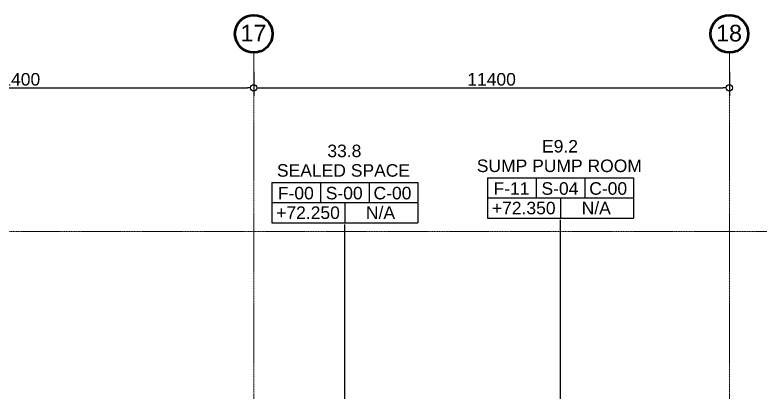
# Model space of a CAD drawing. Header units: millimetres. Extents: x -795739 to -715748, y -34378 to 22353.
# Drawn here: x -739003 to -720981, y 12378 to 21440 of the extents above; entities that cross this region are included whole.
import ezdxf

# ---------------------------------------------------------------- set-up
doc = ezdxf.new("R2010")
doc.units = ezdxf.units.MM
doc.linetypes.add('DPA_Grid _ Level 100', pattern=[10, 5.5, -1.6, 1.3, -1.6])
for name, color, linetype, lineweight in [('A-ANNO-DIMS', 1, 'Continuous', 9), ('A-ROOM-IDEN', 3, 'Continuous', 25), ('A-ROOM-LINE', 3, 'Continuous', 25), ('S-GRID', 251, 'Continuous', 9), ('S-GRID-IDEN', 3, 'Continuous', 50)]:
    doc.layers.add(name, color=color, linetype=linetype, lineweight=lineweight)
doc.styles.add('Arial', font='arial.ttf', dxfattribs={"height": 400})
doc.styles.add('Arial_2', font='arial.ttf', dxfattribs={"height": 300})
doc.dimstyles.new('DPA-DIM-3_0_C-C', dxfattribs={"dimscale": 304.8, "dimtxt": 306.07782, "dimasz": 0.492126, "dimexe": 0.656168, "dimexo": 0.0625, "dimgap": 0.164042, "dimtad": 1, "dimdec": 0, "dimzin": 0, "dimdsep": 46, "dimtxsty": 'Arial_2', "dimblk1": 'DOTBLANK', "dimblk2": 'DOTBLANK', "dimsah": 1, "dimcen": 0.09, "dimdle": 0.656168, "dimadec": 8, "dimazin": 0, "dimtfac": 1, "dimtdec": 4, "dimtix": 1, "dimtmove": 0, "dimatfit": 3, "dimfxl": 1.312336, "dimfxlon": 1, "dimtvp": 1, "dimtolj": 1, "dimtzin": 0, "dimarcsym": 2})

# ---------------------------------------------------------------- blocks, each defined once
blk = doc.blocks.new('DPA_Room Tag Box - Standard-4486259-4282-01 ENLARGED LOWER PLATFORM LEVEL - REFLECTED CEILING PLAN - SHEET 3')
at = {"layer": 'A-ROOM-LINE'}
for p, q in [((-17.5, -2.94), (-17.5, -12.6)), ((-17.5, -2.94), (17.5, -2.94)), ((-5.83, -2.94), (-5.83, -7.77)), ((5.83, -2.94), (5.83, -7.77)), ((17.5, -2.94), (17.5, -12.6)), ((-17.5, -7.77), (17.5, -7.77)), ((0, -7.77), (0, -12.6)), ((-17.5, -12.6), (17.5, -12.6))]:
    blk.add_line(p, q, dxfattribs=at)
blk = doc.blocks.new('Grid - 100 Scale-2291345-4282-01 ENLARGED LOWER PLATFORM LEVEL - REFLECTED CEILING PLAN - SHEET 3')
at = {"layer": 'S-GRID-IDEN'}
blk.add_circle((0, 0), 4.5, dxfattribs=at)
blk = doc.blocks.new('_DotBlank')
at = {"color": 0, "linetype": 'ByBlock', "lineweight": -2}
blk.add_line((-0.5, 0), (-1, 0), dxfattribs=at)
blk.add_circle((0, 0), 0.5, dxfattribs=at)
blk = doc.blocks.new('*D1329')
at = {"layer": 'A-ANNO-DIMS', "color": 0, "lineweight": -2, "transparency": 16777216}
for p, q in [((34200, 16496), (34200, 15915)), ((45600, 16496), (45600, 15915)), ((34350, 16115), (45450, 16115))]:
    blk.add_line(p, q, dxfattribs=at)
at = {"layer": 'Defpoints', "color": 0, "transparency": 16777216}
for p in [(34200, 16515), (45600, 16515), (45600, 16115)]:
    blk.add_point(p, dxfattribs=at)
at = {"layer": 'A-ANNO-DIMS', "color": 0, "lineweight": -2, "transparency": 16777216, "xscale": 150, "yscale": 150, "zscale": 150, "rotation": 180}
blk.add_blockref('_DotBlank', (34200, 16115), dxfattribs=at)
at = {"layer": 'A-ANNO-DIMS', "color": 0, "lineweight": -2, "transparency": 16777216, "xscale": 150, "yscale": 150, "zscale": 150}
blk.add_blockref('_DotBlank', (45600, 16115), dxfattribs=at)
at = {"layer": 'A-ANNO-DIMS', "color": 0, "transparency": 16777216, "insert": (39900, 16318), "char_height": 300, "width": 1384.41, "attachment_point": 5, "style": 'Arial_2'}
blk.add_mtext('\\A1;11400', dxfattribs=at)
blk = doc.blocks.new('*D1330')
at = {"layer": 'A-ANNO-DIMS', "color": 0, "lineweight": -2, "transparency": 16777216}
for p, q in [((45600, 16496), (45600, 15915)), ((57000, 16496), (57000, 15915)), ((45750, 16115), (56850, 16115))]:
    blk.add_line(p, q, dxfattribs=at)
at = {"layer": 'Defpoints', "color": 0, "transparency": 16777216}
for p in [(45600, 16515), (57000, 16515), (57000, 16115)]:
    blk.add_point(p, dxfattribs=at)
at = {"layer": 'A-ANNO-DIMS', "color": 0, "lineweight": -2, "transparency": 16777216, "xscale": 150, "yscale": 150, "zscale": 150, "rotation": 180}
blk.add_blockref('_DotBlank', (45600, 16115), dxfattribs=at)
at = {"layer": 'A-ANNO-DIMS', "color": 0, "lineweight": -2, "transparency": 16777216, "xscale": 150, "yscale": 150, "zscale": 150}
blk.add_blockref('_DotBlank', (57000, 16115), dxfattribs=at)
at = {"layer": 'A-ANNO-DIMS', "color": 0, "transparency": 16777216, "insert": (51300, 16318), "char_height": 300, "width": 1384.41, "attachment_point": 5, "style": 'Arial_2'}
blk.add_mtext('\\A1;11400', dxfattribs=at)
blk = doc.blocks.new('*U1241')
at = {"layer": 'S-GRID', "linetype": 'DPA_Grid _ Level 100'}
for p, q in [((45600, -21374.7), (45600, 16961.2)), ((57000, -21374.7), (57000, 16961.2)), ((57901.1, 12673), (-15767.8, 12673))]:
    blk.add_line(p, q, dxfattribs=at)
at = {"layer": 'S-GRID-IDEN', "xscale": 99.99999999999993, "yscale": 99.99999999999993, "zscale": 99.99999999999993}
for p in [(45600, 17411.2), (57000, 17411.2)]:
    blk.add_blockref('Grid - 100 Scale-2291345-4282-01 ENLARGED LOWER PLATFORM LEVEL - REFLECTED CEILING PLAN - SHEET 3', p, dxfattribs=at)
at = {"layer": 'S-GRID-IDEN', "lineweight": 9, "char_height": 400, "width": 753.586, "attachment_point": 1, "style": 'Arial'}
for s, insert in [('17', (45281.2, 17627.1)), ('18', (56681.2, 17627.1))]:
    blk.add_mtext(s, dxfattribs=dict(at, insert=insert))
at = {"layer": 'A-ANNO-DIMS'}
for base, p1, p2, picture, middle in [((45600, 16114.7), (34200, 16514.7), (45600, 16514.7), '*D1329', (39900, 16317.9)), ((57000, 16114.7), (45600, 16514.7), (57000, 16514.7), '*D1330', (51300, 16317.9))]:
    dim = blk.add_linear_dim(base=base, p1=p1, p2=p2, dimstyle='DPA-DIM-3_0_C-C', override={"dimpost": '<>', "dimfxl": 11400}, dxfattribs=at)
    dim.commit()
    dim.dimension.update_dxf_attribs({"geometry": picture, "text_midpoint": middle})

msp = doc.modelspace()

# ---------------------------------------------------------------- linework, layer by layer
at = {"layer": 'A-ROOM-IDEN'}
for p, q in [((-731102, 7084), (-731102, 16420)), ((-725932, 5394), (-725932, 16532))]:
    msp.add_line(p, q, dxfattribs=at)

# ---------------------------------------------------------------- block references
msp.add_blockref('*U1241', (-778882, 3579))
at = {"layer": 'A-ROOM-IDEN', "xscale": 99.99999999999993, "yscale": 99.99999999999993, "zscale": 99.99999999999993}
for p in [(-725932, 17832), (-731102, 17720)]:
    msp.add_blockref('DPA_Room Tag Box - Standard-4486259-4282-01 ENLARGED LOWER PLATFORM LEVEL - REFLECTED CEILING PLAN - SHEET 3', p, dxfattribs=at)

# ---------------------------------------------------------------- texts
at = {"layer": 'A-ROOM-IDEN', "lineweight": 9, "char_height": 300, "attachment_point": 1, "style": 'Arial_2'}
for s, insert, width in [('E9.2', (-726372, 18444), 1066.24), ('33.8', (-731518, 18333), 1010.13), ('SEALED SPACE', (-732726, 17864), 3928.27), ('SUMP PUMP ROOM', (-727936, 17975), 4850.21), ('F-00', (-732704, 17320), 1058.23), ('S-00', (-731556, 17320), 1090.29), ('C-00', (-730411, 17320), 1114.35), ('F-11', (-727535, 17431), 1058.23), ('S-04', (-726386, 17431), 1090.29), ('C-00', (-725241, 17431), 1114.35), ('+72.350', (-727574, 16962), 1883.97), ('N/A', (-725423, 16962), 857.81), ('+72.250', (-732744, 16851), 1883.97), ('N/A', (-730593, 16851), 857.81)]:
    msp.add_mtext(s, dxfattribs=dict(at, insert=insert, width=width))

doc.saveas('drawing.dxf')
